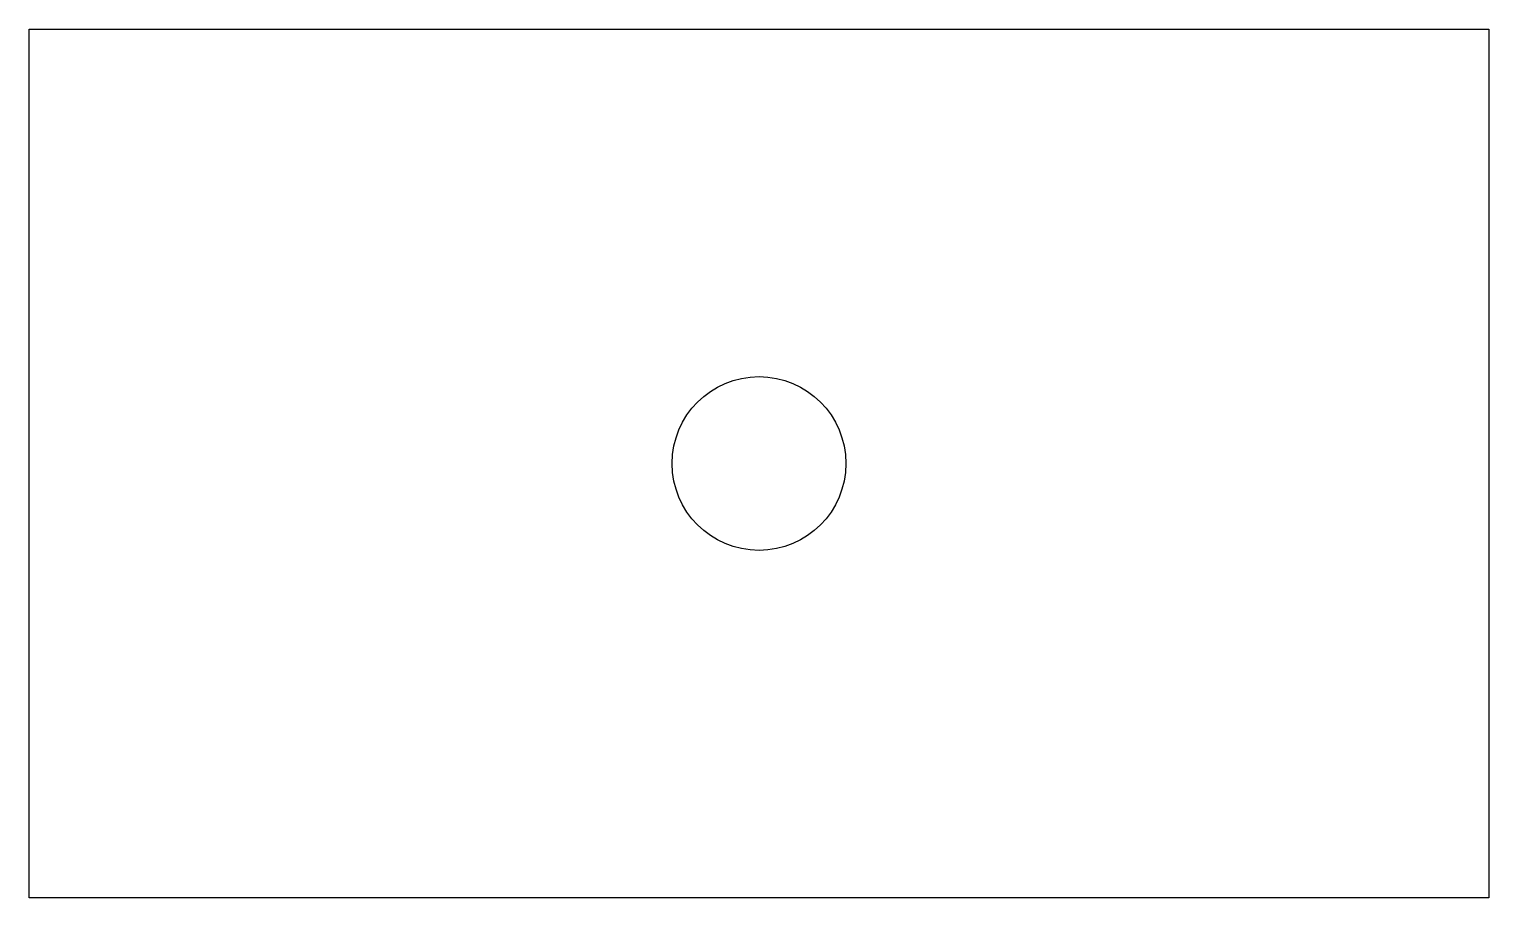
# Model space of a CAD drawing. Extents: x 100 to 184, y -150 to -100.
import ezdxf

# ---------------------------------------------------------------- set-up
doc = ezdxf.new("R2010")
doc.units = 0
doc.layers.add('BLACK', color=7, linetype='CONTINUOUS')

msp = doc.modelspace()

# ---------------------------------------------------------------- linework, layer by layer
at = {"layer": 'BLACK', "linetype": 'CONTINUOUS'}
for p, q in [((100, -100), (184, -100)), ((100, -150), (100, -100)), ((184, -100), (184, -150)), ((184, -150), (100, -150))]:
    msp.add_line(p, q, dxfattribs=at)
at = {"layer": 'BLACK'}
msp.add_circle((142, -125), 5, dxfattribs=at)

doc.saveas('drawing.dxf')
